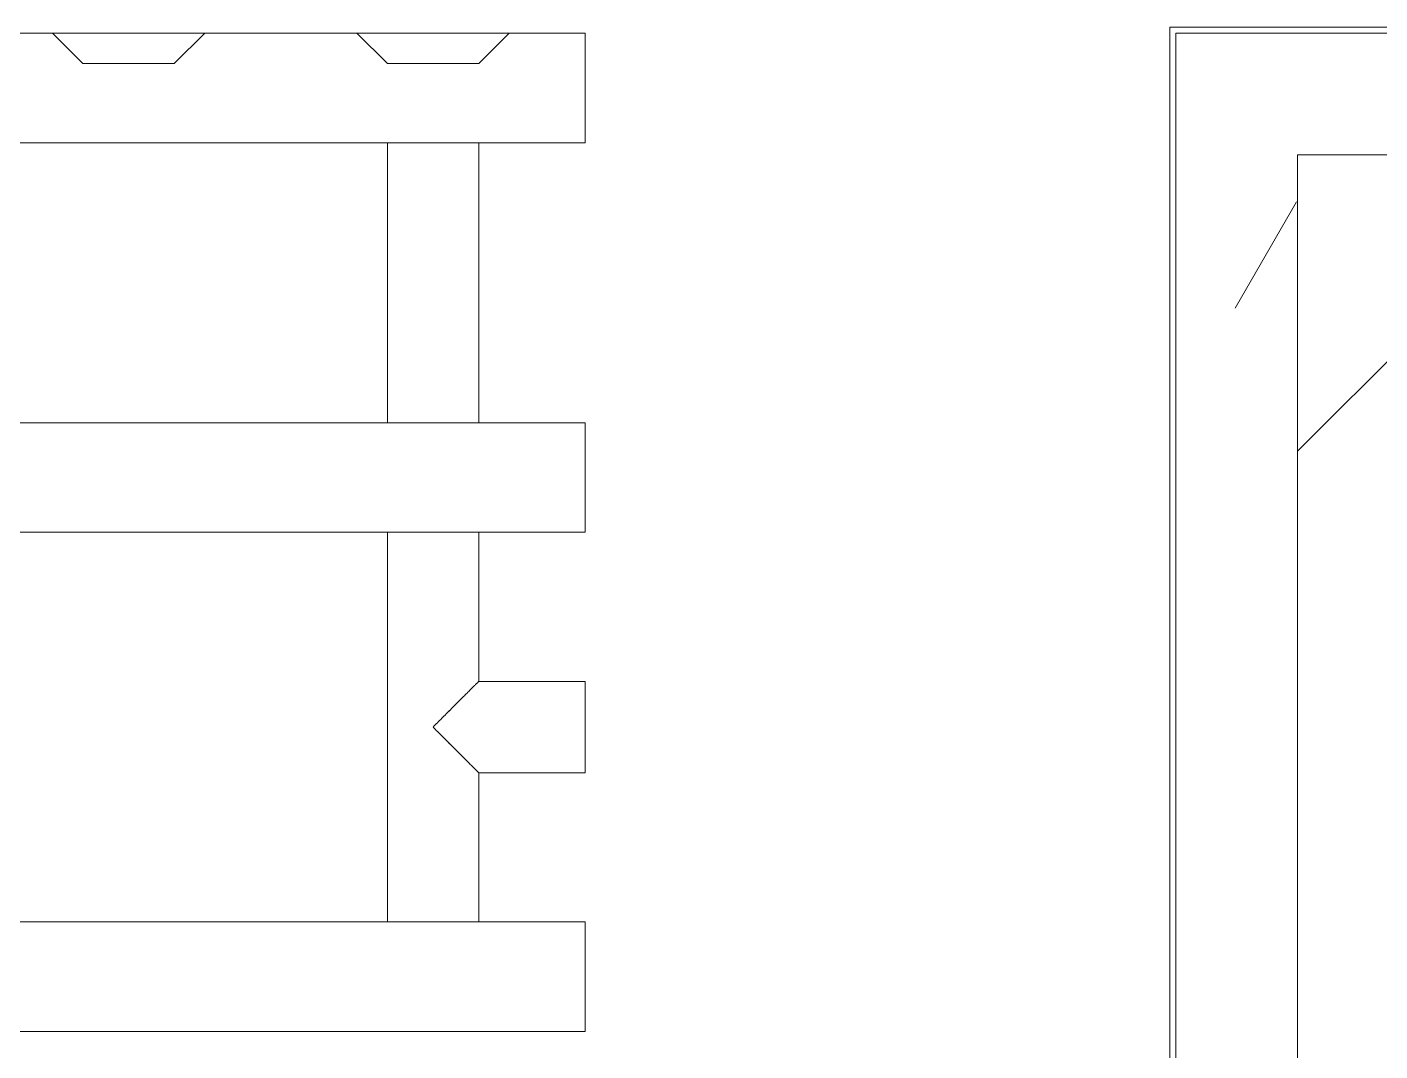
# Model space of a CAD drawing. Header units: millimetres. Extents: x -1178 to 415037, y -3506 to 42334.
# Drawn here: x 37781.3 to 38003.5, y 252.8 to 421 of the extents above; entities that cross this region are included whole.
import ezdxf

# ---------------------------------------------------------------- set-up
doc = ezdxf.new("R2010")
doc.units = ezdxf.units.MM
for name, color, linetype, lineweight in [('A-FLOR', 7, 'Continuous', 9), ('I-WALL', 7, 'Continuous', 5), ('S-COLS', 7, 'Continuous', 9), ('S-COLS-1', 7, 'Continuous', 5)]:
    doc.layers.add(name, color=color, linetype=linetype, lineweight=lineweight)
doc.layers.add('A-WALL-FNSH-1', color=9, linetype='Continuous', lineweight=5, true_color=0x808080)
doc.layers.add('M-EQPM-1', color=7, linetype='Continuous', lineweight=9, true_color=0xb2b2b2)

# ---------------------------------------------------------------- blocks, each defined once
blk = doc.blocks.new('BSC_Колонна _Прямоугольная - 500х500-V96-Объем проектирования 1 этажа')
at = {"layer": 'S-COLS-1'}
h = blk.add_hatch(dxfattribs=at)
h.set_pattern_fill('FP_112', color=256, style=0, pattern_type=2)
h.set_pattern_definition([(45, (-38240, -150), (-114.04925, 114.04925), []), (45, (-38125.95, -150), (-114.04925, 114.04925), [201.613, -40.323, 6.706, -33.617])])
h.paths.add_polyline_path([(-250, -250), (250, -250), (250, 250), (-250, 250), (-250, -230.5)])
for p, q in [((250, 250), (-250, 250)), ((-250, 250), (-250, -250))]:
    blk.add_line(p, q, dxfattribs=at)
blk = doc.blocks.new('radiator_prado_classic_z_tip_30_po exemplyaru - Classic Z Тип 30-500-V225-Объем проектирования 1 этажа')
at = {"layer": 'M-EQPM-1'}
for p, q in [((700, 228), (0, 228)), ((587.5, 228), (612.5, 228)), ((612.5, 228), (637.5, 228)), ((637.5, 228), (612.5, 228)), ((612.5, 228), (637.5, 228)), ((612.5, 228), (617.5, 223)), ((617.5, 223), (612.5, 228)), ((632.5, 223), (637.5, 228)), ((637.5, 228), (632.5, 223)), ((637.5, 228), (662.5, 228)), ((662.5, 228), (687.5, 228)), ((687.5, 228), (662.5, 228)), ((662.5, 228), (687.5, 228)), ((662.5, 228), (667.5, 223)), ((662.5, 228), (667.5, 223)), ((682.5, 223), (687.5, 228)), ((687.5, 228), (682.5, 223)), ((687.5, 228), (700, 228)), ((700, 210), (700, 228)), ((700, 228), (700, 210)), ((632.5, 223), (617.5, 223)), ((617.5, 223), (632.5, 223)), ((682.5, 223), (667.5, 223)), ((667.5, 223), (682.5, 223)), ((0, 210), (700, 210)), ((667.76, 210), (32.24, 210)), ((667.5, 210), (667.5, 164)), ((667.5, 210), (667.5, 164)), ((667.76, 210), (667.5, 210)), ((667.5, 210), (682.5, 210)), ((667.76, 210), (667.5, 210)), ((667.5, 210), (667.76, 210)), ((668.5, 210), (667.76, 210)), ((682.24, 210), (667.76, 210)), ((667.76, 210), (682.24, 210)), ((669.7, 210), (668.5, 210)), ((671.25, 210), (669.7, 210)), ((673.06, 210), (671.25, 210)), ((682.24, 210), (673.06, 210)), ((682.5, 210), (682.24, 210)), ((682.5, 210), (682.24, 210)), ((682.24, 210), (682.5, 210)), ((700, 210), (682.24, 210)), ((682.5, 164), (682.5, 210)), ((682.5, 164), (682.5, 210)), ((700, 164), (0, 164)), ((32.24, 164), (667.76, 164)), ((667.76, 164), (667.5, 164)), ((667.5, 164), (682.5, 164)), ((667.76, 164), (667.5, 164)), ((667.5, 164), (667.76, 164)), ((671.25, 164), (667.76, 164)), ((682.24, 164), (667.76, 164)), ((667.76, 164), (669.7, 164)), ((669.7, 164), (673.06, 164)), ((675, 164), (671.25, 164)), ((673.06, 164), (682.24, 164)), ((678.75, 164), (675, 164)), ((682.24, 164), (678.75, 164)), ((682.5, 164), (682.24, 164)), ((682.5, 164), (682.24, 164)), ((682.24, 164), (682.5, 164)), ((682.24, 164), (700, 164)), ((700, 146), (700, 164)), ((700, 164), (700, 146)), ((0, 146), (700, 146)), ((667.76, 146), (32.24, 146)), ((667.5, 146), (667.5, 82)), ((667.5, 146), (667.5, 82)), ((667.5, 146), (667.76, 146)), ((682.5, 146), (667.5, 146)), ((667.5, 146), (667.76, 146)), ((667.76, 146), (667.5, 146)), ((667.76, 146), (680.3, 146)), ((667.76, 146), (681.5, 146)), ((669.7, 146), (667.76, 146)), ((673.06, 146), (669.7, 146)), ((675, 146), (673.06, 146)), ((678.75, 146), (675, 146)), ((680.3, 146), (678.75, 146)), ((680.3, 146), (681.5, 146)), ((681.5, 146), (680.3, 146)), ((681.5, 146), (682.5, 146)), ((681.5, 146), (682.5, 146)), ((682.5, 146), (681.5, 146)), ((700, 146), (681.5, 146)), ((682.5, 121.5), (682.5, 146)), ((682.5, 121.5), (682.5, 146)), ((700, 121.5), (682.5, 121.5)), ((700, 121.5), (682.5, 121.5)), ((700, 121.5), (700, 106.5)), ((700, 120.5), (700, 121.5)), ((700, 121.5), (700, 120.5)), ((700, 120.5), (700, 121.5)), ((700, 107.5), (700, 120.5)), ((700, 120.5), (700, 107.5)), ((700, 107.5), (700, 120.5)), ((700, 106.5), (700, 107.5)), ((700, 107.5), (700, 106.5)), ((700, 106.5), (700, 107.5)), ((682.5, 82), (682.5, 106.5)), ((682.5, 106.5), (700, 106.5)), ((682.5, 82), (682.5, 106.5)), ((682.5, 106.5), (700, 106.5)), ((700, 82), (0, 82)), ((32.24, 82), (667.76, 82)), ((667.76, 82), (667.5, 82)), ((667.5, 82), (682.5, 82)), ((667.76, 82), (667.5, 82)), ((667.5, 82), (667.76, 82)), ((681.5, 82), (667.76, 82)), ((681.5, 82), (667.76, 82)), ((667.76, 82), (681.5, 82)), ((682.5, 82), (681.5, 82)), ((682.5, 82), (681.5, 82)), ((681.5, 82), (682.5, 82)), ((681.5, 82), (700, 82)), ((700, 64), (700, 82)), ((700, 82), (700, 64)), ((700, 64), (0, 64)), ((0, 64), (700, 64))]:
    blk.add_line(p, q, dxfattribs=at)
for points, knots in [([(675, 114), (675.48, 114.48), (676.45, 115.44), (677.63, 116.63), (678.43, 117.43), (678.87, 117.88), (679.2, 118.2), (679.53, 118.53), (679.84, 118.84), (680.15, 119.15), (680.44, 119.44), (680.73, 119.73), (681, 120), (681.26, 120.26), (681.49, 120.49), (681.71, 120.71), (681.91, 120.91), (682.09, 121.09), (682.23, 121.23), (682.35, 121.34), (682.46, 121.45), (682.5, 121.49), (682.5, 121.5)], [0, 0, 0, 0, 0.142857, 0.285714, 0.357143, 0.392857, 0.428571, 0.464286, 0.5, 0.535714, 0.571429, 0.607143, 0.642857, 0.678571, 0.714286, 0.75, 0.785714, 0.821429, 0.857143, 0.892857, 0.928571, 1, 1, 1, 1]), ([(682.5, 121.5), (682.5, 121.49), (682.46, 121.45), (682.35, 121.34), (682.23, 121.23), (682.09, 121.09), (681.91, 120.91), (681.71, 120.71), (681.57, 120.57), (681.49, 120.49)], [0, 0, 0, 0, 0.0714286, 0.1071429, 0.1428571, 0.1785714, 0.2142857, 0.25, 0.2857143, 0.2857143, 0.2857143, 0.2857143]), ([(682.5, 121.5), (682.5, 121.49), (682.46, 121.45), (682.35, 121.34), (682.23, 121.23), (682.09, 121.09), (681.91, 120.91), (681.71, 120.71), (681.57, 120.57), (681.49, 120.49)], [0, 0, 0, 0, 0.0714286, 0.1071429, 0.1428571, 0.1785714, 0.2142857, 0.25, 0.2857143, 0.2857143, 0.2857143, 0.2857143]), ([(681.49, 120.49), (681.57, 120.57), (681.71, 120.71), (681.91, 120.91), (682.09, 121.09), (682.23, 121.23), (682.35, 121.34), (682.46, 121.45), (682.5, 121.49), (682.5, 121.5)], [0.7142857, 0.7142857, 0.7142857, 0.7142857, 0.75, 0.7857143, 0.8214286, 0.8571429, 0.8928571, 0.9285714, 1, 1, 1, 1]), ([(677.85, 116.85), (678.08, 117.08), (678.43, 117.43), (678.87, 117.88), (679.2, 118.2), (679.53, 118.53), (679.84, 118.84), (680.15, 119.15), (680.35, 119.35), (680.44, 119.44)], [0.2857143, 0.2857143, 0.2857143, 0.2857143, 0.3571429, 0.3928571, 0.4285714, 0.4642857, 0.5, 0.5357143, 0.5714286, 0.5714286, 0.5714286, 0.5714286]), ([(679.2, 118.2), (679.09, 118.1), (678.87, 117.88), (678.43, 117.43), (678.08, 117.08), (677.85, 116.85)], [0.5714286, 0.5714286, 0.5714286, 0.5714286, 0.6071429, 0.6428571, 0.7142857, 0.7142857, 0.7142857, 0.7142857]), ([(679.2, 118.2), (679.09, 118.1), (678.87, 117.88), (678.43, 117.43), (678.08, 117.08), (677.85, 116.85)], [0.5714286, 0.5714286, 0.5714286, 0.5714286, 0.6071429, 0.6428571, 0.7142857, 0.7142857, 0.7142857, 0.7142857]), ([(680.44, 119.44), (680.35, 119.35), (680.15, 119.15), (679.74, 118.74), (679.42, 118.42), (679.2, 118.2)], [0.4285714, 0.4285714, 0.4285714, 0.4285714, 0.4642857, 0.5, 0.5714286, 0.5714286, 0.5714286, 0.5714286]), ([(680.44, 119.44), (680.35, 119.35), (680.15, 119.15), (679.74, 118.74), (679.42, 118.42), (679.2, 118.2)], [0.4285714, 0.4285714, 0.4285714, 0.4285714, 0.4642857, 0.5, 0.5714286, 0.5714286, 0.5714286, 0.5714286]), ([(682.5, 106.5), (682.5, 106.51), (682.46, 106.55), (682.35, 106.66), (682.23, 106.77), (682.09, 106.91), (681.91, 107.09), (681.71, 107.29), (681.49, 107.51), (681.26, 107.74), (681, 108), (680.73, 108.27), (680.44, 108.56), (680.15, 108.85), (679.74, 109.26), (679.32, 109.69), (678.87, 110.12), (678.43, 110.57), (677.63, 111.37), (676.45, 112.56), (675.48, 113.52), (675, 114)], [0, 0, 0, 0, 0.071429, 0.107143, 0.142857, 0.178571, 0.214286, 0.25, 0.285714, 0.321429, 0.357143, 0.392857, 0.428571, 0.464286, 0.5, 0.571429, 0.607143, 0.642857, 0.714286, 0.857143, 1, 1, 1, 1]), ([(677.85, 111.15), (678.08, 110.92), (678.43, 110.57), (678.87, 110.12), (679.2, 109.8), (679.53, 109.47), (679.84, 109.16), (680.15, 108.85), (680.35, 108.65), (680.44, 108.56)], [0.2857143, 0.2857143, 0.2857143, 0.2857143, 0.3571429, 0.3928571, 0.4285714, 0.4642857, 0.5, 0.5357143, 0.5714286, 0.5714286, 0.5714286, 0.5714286]), ([(677.85, 111.15), (678.08, 110.92), (678.43, 110.57), (678.87, 110.12), (679.2, 109.8), (679.53, 109.47), (679.84, 109.16), (680.15, 108.85), (680.35, 108.65), (680.44, 108.56)], [0.2857143, 0.2857143, 0.2857143, 0.2857143, 0.3571429, 0.3928571, 0.4285714, 0.4642857, 0.5, 0.5357143, 0.5714286, 0.5714286, 0.5714286, 0.5714286]), ([(680.44, 108.56), (680.35, 108.65), (680.15, 108.85), (679.74, 109.26), (679.32, 109.69), (678.87, 110.12), (678.43, 110.57), (678.08, 110.92), (677.85, 111.15)], [0.4285714, 0.4285714, 0.4285714, 0.4285714, 0.4642857, 0.5, 0.5714286, 0.6071429, 0.6428571, 0.7142857, 0.7142857, 0.7142857, 0.7142857]), ([(681.49, 107.51), (681.57, 107.43), (681.71, 107.29), (681.91, 107.09), (682.09, 106.91), (682.23, 106.77), (682.35, 106.66), (682.46, 106.55), (682.5, 106.51), (682.5, 106.5)], [0.7142857, 0.7142857, 0.7142857, 0.7142857, 0.75, 0.7857143, 0.8214286, 0.8571429, 0.8928571, 0.9285714, 1, 1, 1, 1]), ([(681.49, 107.51), (681.57, 107.43), (681.71, 107.29), (681.91, 107.09), (682.09, 106.91), (682.23, 106.77), (682.35, 106.66), (682.46, 106.55), (682.5, 106.51), (682.5, 106.5)], [0.7142857, 0.7142857, 0.7142857, 0.7142857, 0.75, 0.7857143, 0.8214286, 0.8571429, 0.8928571, 0.9285714, 1, 1, 1, 1]), ([(682.5, 106.5), (682.5, 106.51), (682.46, 106.55), (682.35, 106.66), (682.23, 106.77), (682.09, 106.91), (681.91, 107.09), (681.71, 107.29), (681.57, 107.43), (681.49, 107.51)], [0, 0, 0, 0, 0.0714286, 0.1071429, 0.1428571, 0.1785714, 0.2142857, 0.25, 0.2857143, 0.2857143, 0.2857143, 0.2857143])]:
    blk.add_open_spline(points, degree=3, knots=knots, dxfattribs=at)
for points in [[(681.49, 120.49), (681.41, 120.42), (681.26, 120.26), (681, 120), (680.73, 119.73), (680.54, 119.54), (680.44, 119.44)], [(681.49, 120.49), (681.41, 120.42), (681.26, 120.26), (681, 120), (680.73, 119.73), (680.54, 119.54), (680.44, 119.44)], [(680.44, 119.44), (680.54, 119.54), (680.73, 119.73), (681, 120), (681.26, 120.26), (681.41, 120.42), (681.49, 120.49)], [(677.85, 116.85), (677.39, 116.39), (676.45, 115.44), (675.48, 114.48), (675, 114)], [(677.85, 116.85), (677.39, 116.39), (676.45, 115.44), (675.48, 114.48), (675, 114)], [(675, 114), (675.48, 114.48), (676.45, 115.44), (677.39, 116.39), (677.85, 116.85)], [(675, 114), (675.48, 113.52), (676.45, 112.56), (677.39, 111.61), (677.85, 111.15)], [(675, 114), (675.48, 113.52), (676.45, 112.56), (677.39, 111.61), (677.85, 111.15)], [(677.85, 111.15), (677.39, 111.61), (676.45, 112.56), (675.48, 113.52), (675, 114)], [(680.44, 108.56), (680.54, 108.46), (680.73, 108.27), (681, 108), (681.26, 107.74), (681.41, 107.58), (681.49, 107.51)], [(680.44, 108.56), (680.54, 108.46), (680.73, 108.27), (681, 108), (681.26, 107.74), (681.41, 107.58), (681.49, 107.51)], [(681.49, 107.51), (681.41, 107.58), (681.26, 107.74), (681, 108), (680.73, 108.27), (680.54, 108.46), (680.44, 108.56)]]:
    blk.add_open_spline(points, degree=3, dxfattribs=at)

msp = doc.modelspace()

# ---------------------------------------------------------------- hatches: boundary and pattern name
at = {"layer": 'I-WALL'}
h = msp.add_hatch(dxfattribs=at)
h.set_pattern_fill('FP_191', color=256, style=0, pattern_type=2)
h.set_pattern_definition([(0, (0, 0), (243.84, 60.96), [20.117, -162.763, 20.117, -162.763, -975.36]), (0, (0, 0), (243.84, 60.96), [-365.76, 20.117, -345.643, 20.117, -162.763, -426.72]), (0, (0, 0), (243.84, 60.96), [-914.4, 20.117, -101.803, 20.117, -284.683]), (120, (91.44, 30.48), (-174.71291, 180.69163), [20.117, -162.763, 20.117, -162.763, -975.36]), (120, (91.44, 30.48), (-174.71291, 180.69163), [-365.76, 20.117, -345.643, 20.117, -162.763, -426.72]), (120, (91.44, 30.48), (-174.71291, 180.69163), [-914.4, 20.117, -101.803, 20.117, -284.683]), (240, (121.92, 152.4), (-69.12709, -241.65163), [20.117, -162.763, 20.117, -162.763, -975.36]), (240, (121.92, 152.4), (-69.12709, -241.65163), [-365.76, 20.117, -345.643, 20.117, -162.763, -426.72]), (240, (121.92, 152.4), (-69.12709, -241.65163), [-914.4, 20.117, -101.803, 20.117, -284.683])])
h.paths.add_polyline_path([(37970, 100), (37990, 100), (37990, 400), (37970, 400), (37970, 120)])

# ---------------------------------------------------------------- linework, layer by layer
at = {"layer": 'A-FLOR'}
for p, q in [((38250, 420), (37970, 420)), ((37970, 420), (37970, 160))]:
    msp.add_line(p, q, dxfattribs=at)
at = {"layer": 'A-WALL-FNSH-1'}
for p, q in [((37969, 421), (37969, 141)), ((38249, 421), (37969, 421))]:
    msp.add_line(p, q, dxfattribs=at)

# ---------------------------------------------------------------- block references
at = {"layer": 'M-EQPM-1'}
msp.add_blockref('radiator_prado_classic_z_tip_30_po exemplyaru - Classic Z Тип 30-500-V225-Объем проектирования 1 этажа', (37172.99, 192), dxfattribs=at)
at = {"layer": 'S-COLS'}
msp.add_blockref('BSC_Колонна _Прямоугольная - 500х500-V96-Объем проектирования 1 этажа', (38240, 150), dxfattribs=at)

doc.saveas('drawing.dxf')
